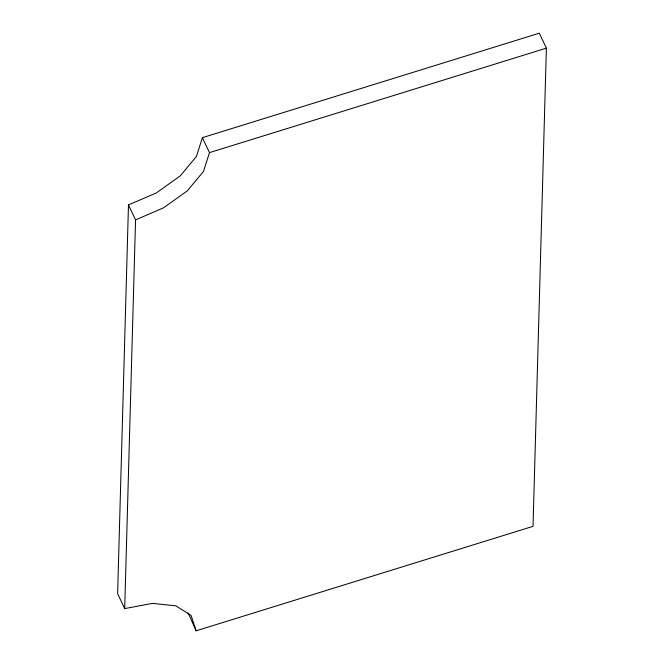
<?xml version="1.0" encoding="UTF-8"?>
<svg xmlns="http://www.w3.org/2000/svg" width="664" height="664" viewBox="0 0 664 664"><rect width="100%" height="100%" fill="white"/><g stroke="black" fill="none" stroke-linecap="round" stroke-linejoin="round"><path stroke-width="1" d="M128.476 204.935L117.619 593.658L124.699 608.606L152.421 603.385L175.728 605.775L191.083 615.395L196.137 630.8L533.026 526.336L546.381 48.157L539.301 33.2L202.412 137.664L196.403 156.505L180.234 175.902L156.389 192.909L128.476 204.935L135.556 219.892L124.699 608.606M202.412 137.664L209.492 152.62L203.483 171.453L187.323 190.85L163.468 207.865L135.556 219.892M209.492 152.62L546.381 48.157M196.137 630.8L188.103 612.955"/></g></svg>
